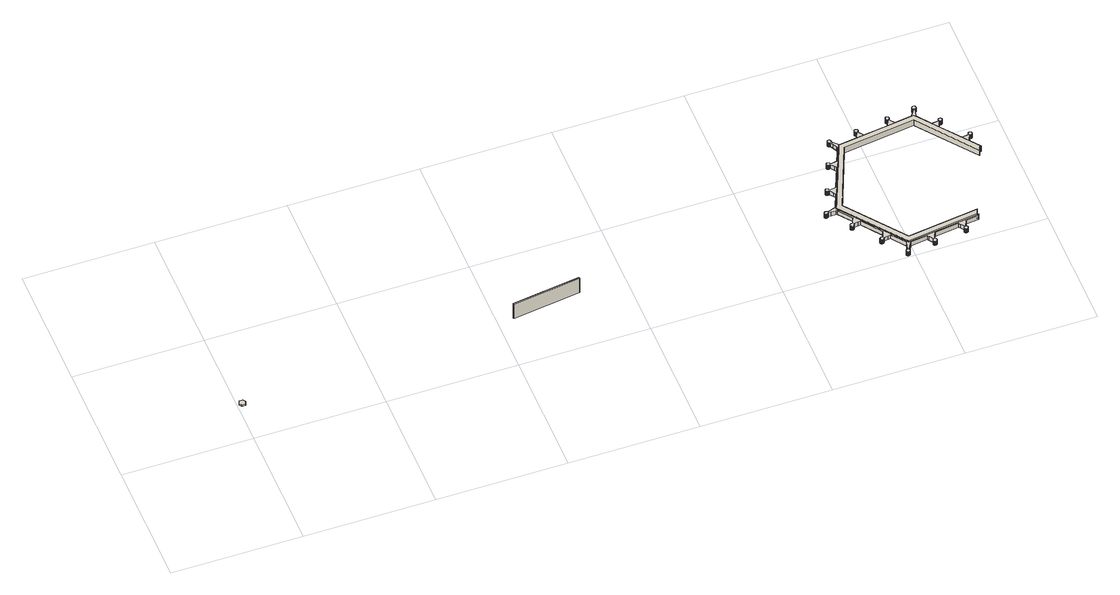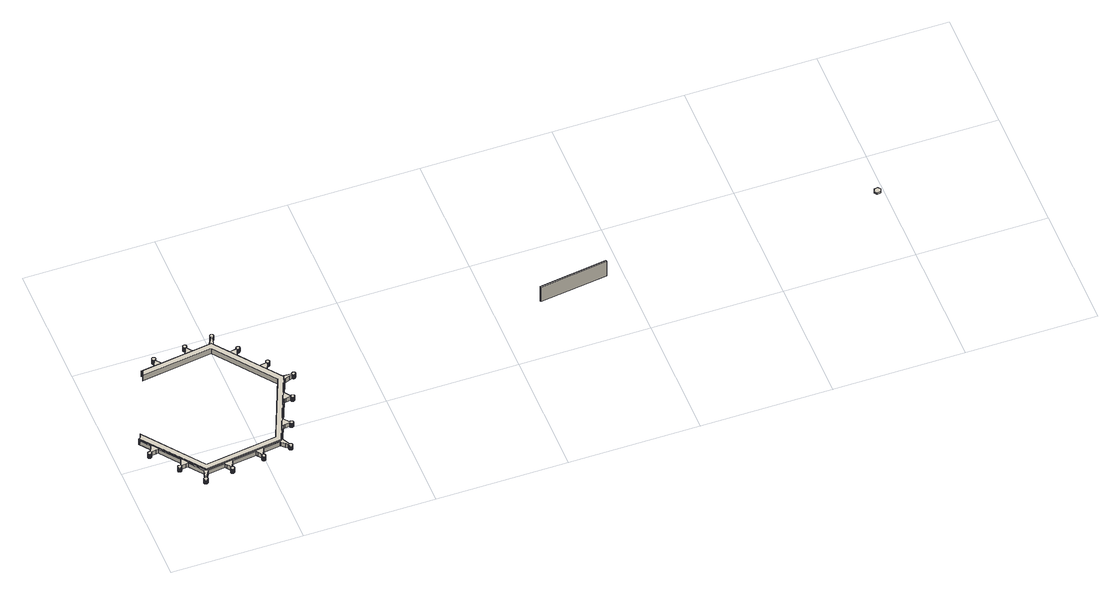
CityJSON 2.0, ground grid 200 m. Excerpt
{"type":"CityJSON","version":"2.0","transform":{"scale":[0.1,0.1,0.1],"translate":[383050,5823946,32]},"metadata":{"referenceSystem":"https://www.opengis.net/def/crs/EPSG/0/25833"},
"CityObjects":{
"building1":{"type":"Building","attributes":{"Gemeindeschluessel":"11000012","BezugspunktDach":"2200","function":"31001_2000","measuredHeight":2.89,"storeysAboveGround":1},"address":[{"country":"Germany","locality":"Berlin","thoroughfareNumber":"1 (34)","thoroughfareName":"Flughafen Tegel"}],"geometry":[{"type":"Solid","lod":"1","boundaries":[[[[0,1,2,3,4,5]],[[6,7,8,9,10,11]],[[6,11,5,4]],[[7,6,4,3]],[[8,7,3,2]],[[9,8,2,1]],[[10,9,1,0]],[[11,10,0,5]]]]}]},
"building2":{"type":"Building","attributes":{"Gemeindeschluessel":"11000012","BezugspunktDach":"2200","function":"31001_2430","measuredHeight":0.005,"storeysAboveGround":1},"address":[{"country":"Germany","locality":"Berlin","thoroughfareNumber":"44 (48)","thoroughfareName":"Avenue Jean Mermoz"}]},
"building3":{"type":"Building","attributes":{"Gemeindeschluessel":"11000012","BezugspunktDach":"2200","function":"51009_1610","measuredHeight":30.17,"storeysAboveGround":0},"address":[{"country":"Germany","locality":"Berlin"}],"geometry":[{"type":"Solid","lod":"1","boundaries":[[[[12,13,14,15]],[[16,17,18,19]],[[16,19,15,14]],[[17,16,14,13]],[[18,17,13,12]],[[19,18,12,15]]]]}]},
"building4":{"type":"Building","attributes":{"name":"Flughafen Tegel","Gemeindeschluessel":"11000012","function":"31001_3092"},"address":[{"country":"Germany","locality":"Berlin","thoroughfareNumber":"1","thoroughfareName":"Flughafen Tegel"}],"children":["building4-1","building4-2"]},
"building4-1":{"type":"BuildingPart","attributes":{"BezugspunktDach":"2200","measuredHeight":8.01,"storeysAboveGround":8},"parents":["building4"],"geometry":[{"type":"MultiSurface","lod":"1","boundaries":[[[20,21,22,23,24,25,26,27,28,29,30,31,32,33,34,35,36,37,38,39,40,41,42,43,44,45,46,47,48,49,50,51,52,53,54,55,56,57,58,59,60,61,62,63,64,65,66,67,68,69,70,71,72,73,74,75,76,77,78,79,80,81,82,83,84,85,86,87,88,89,90,91,92,93,94,95,96,97,98,99,100,101,102,103,104,105,106,107,108,109,110,111,112,113,114,115,116,117,118,119,120,121,122,123,124,125,126,127,128,129,130,131,132,133,134,135,136,137,138,139,140,141,142,143,144,145,146,147,148,149,150,151,152,153,154,155,156,157,158,159,160,161,162,163,164,165,166,167,168,169,170,171,172,173,174,175,176,177,178,179,180,181,182,183,184,185,186,187,188,189,190,191,192,193,194,195,196,197,198,199,200,201,202,203,204,205,206,207,208,209,210,211,212,213,214,215,216,217,218,219,220,221,222,223,224,225,226,227,228,229,230,231,232,233,234,235,236,237,238,239,240,241,242,243,244,245,246,247,248,249,250,251,252,253,254,255,256,257,258,259,260,261,262,263,264,265,266,267,268,269,270,271,272,273,274,275,276,277,278,279,280,281,282,283,284,285,286,287,288,289,290,291,292,293,294,295,296,297,298,299,300,301,302,303,304,305,306,307,308,309,310,311,312,313,314,315,316,317,318,319,320,321,322,323,324,325,326,327,328,329,330,331,332,333,334,335,336,337,338,339,340,341,342,343,344,345,346,347,348,349,350,351,352,353,354,355,356,357,358,359,360,361,362,363,364,365,366,367,368,369,370,371,372,373,374,375,376,377,378,379,380,381,382,383,384,385,386,387,388,389,390,391,392,393,394,395,396,397,398,399,400,401,402,403,404,405,406,407,408,409,410,411,412,413,414,415,416,417,418,419,420,421,422,423,424,425,426,427,428,429,430,431,432,433,434,435,436,437,438,439,440,441,442,443,444,445,446,447,448,449,450,451,452,453,454,455,456,457,458,459,460,461,462,463,464,465,466,467,468,469,470,471,472,473,474,475,476,477,478,479,480,481,482,483,484,485,486,487,488,489,490,491,492,493,494,495,496,497,498,499,500,501,502,503,504,505,506,507,508,509,510,511,512,513,514,515,516,517,518,519,520,521,522,523,524,525,526,527,528,529,530,531,532,533,534]],[[535,536,537,538,539,540,541,542,543,544,545,546,547,548,549,550,551,552,553,554,555,556,557,558,559,560,561,562,563,564,565,566,567,568,569,570,571,572,573,574,575,576,577,578,579,580,581,582,583,584,585,586,587,588,589,590,591,592,593,594,595,596,597,598,599,600,601,602,603,604,605,606,607,608,609,610,611,612,613,614,615,616,617,618,619,620,621,622,623,624,625,626,627,628,629,630,631,632,633,634,635,636,637,638,639,640,641,642,643,644,645,646,647,648,649,650,651,652,653,654,655,656,657,658,659,660,661,662,663,664,665,666,667,668,669,670,671,672,673,674,675,676,677,678,679,680,681,682,683,684,685,686,687,688,689,690,691,692,693,694,695,696,697,698,699,700,701,702,703,704,705,706,707,708,709,710,711,712,713,714,715,716,717,718,719,720,721,722,723,724,725,726,727,728,729,730,731,732,733,734,735,736,737,738,739,740,741,742,743,744,745,746,747,748,749,750,751,752,753,754,755,756,757,758,759,760,761,762,763,764,765,766,767,768,769,770,771,772,773,774,775,776,777,778,779,780,781,782,783,784,785,786,787,788,789,790,791,792,793,794,795,796,797,798,799,800,801,802,803,804,805,806,807,808,809,810,811,812,813,814,815,816,817,818,819,820,821,822,823,824,825,826,827,828,829,830,831,832,833,834,835,836,837,838,839,840,841,842,843,844,845,846,847,848,849,850,851,852,853,854,855,856,857,858,859,860,861,862,863,864,865,866,867,868,869,870,871,872,873,874,875,876,877,878,879,880,881,882,883,884,885,886,887,888,889,890,891,892,893,894,895,896,897,898,899,900,901,902,903,904,905,906,907,908,909,910,911,912,913,914,915,916,917,918,919,920,921,922,923,924,925,926,927,928,929,930,931,932,933,934,935,936,937,938,939,940,941,942,943,944,945,946,947,948,949,950,951,952,953,954,955,956,957,958,959,960,961,962,963,964,965,966,967,968,969,970,971,972,973,974,975,976,977,978,979,980,981,982,983,984,985,986,987,988,989,990,991,992,993,994,995,996,997,998,999,1000,1001,1002,1003,1004,1005,1006,1007,1008,1009,1010,1011,1012,1013,1014,1015,1016,1017,1018,1019,1020,1021,1022,1023,1024,1025,1026,1027,1028,1029,1030,1031,1032,1033,1034,1035,1036,1037,1038,1039,1040,1041,1042,1043,1044,1045,1046,1047,1048,1049]],[[535,1049,534,533]],[[536,535,533,532]],[[537,536,532,531]],[[538,537,531,530]],[[539,538,530,529]],[[540,539,529,528]],[[541,540,528,527]],[[542,541,527,526]],[[543,542,526,525]],[[544,543,525,524]],[[545,544,524,523]],[[546,545,523,522]],[[547,546,522,521]],[[548,547,521,520]],[[549,548,520,519]],[[550,549,519,518]],[[551,550,518,517]],[[552,551,517,516]],[[553,552,516,515]],[[554,553,515,514]],[[555,554,514,513]],[[556,555,513,512]],[[557,556,512,511]],[[558,557,511,510]],[[559,558,510,509]],[[560,559,509,508]],[[561,560,508,507]],[[562,561,507,506]],[[563,562,506,505]],[[564,563,505,504]],[[565,564,504,503]],[[566,565,503,502]],[[567,566,502,501]],[[568,567,501,500]],[[569,568,500,499]],[[570,569,499,498]],[[571,570,498,497]],[[572,571,497,496]],[[573,572,496,495]],[[574,573,495,494]],[[575,574,494,493]],[[576,575,493,492]],[[577,576,492,491]],[[578,577,491,490]],[[579,578,490,489]],[[580,579,489,488]],[[581,580,488,487]],[[582,581,487,486]],[[583,582,486,485]],[[584,583,485,484]],[[585,584,484,483]],[[586,585,483,482]],[[587,586,482,481]],[[588,587,481,480]],[[589,588,480,479]],[[590,589,479,478]],[[591,590,478,477]],[[592,591,477,476]],[[593,592,476,475]],[[594,593,475,474]],[[595,594,474,473]],[[596,595,473,472]],[[597,596,472,471]],[[598,597,471,470]],[[599,598,470,469]],[[600,599,469,468]],[[601,600,468,467]],[[602,601,467,466]],[[603,602,466,465]],[[604,603,465,464]],[[605,604,464,463]],[[606,605,463,462]],[[607,606,462,461]],[[608,607,461,460]],[[609,608,460,459]],[[610,609,459,458]],[[611,610,458,457]],[[612,611,457,456]],[[613,612,456,455]],[[614,613,455,454]],[[615,614,454,453]],[[616,615,453,452]],[[617,616,452,451]],[[618,617,451,450]],[[619,618,450,449]],[[620,619,449,448]],[[621,620,448,447]],[[622,621,447,446]],[[623,622,446,445]],[[624,623,445,444]],[[625,624,444,443]],[[626,625,443,442]],[[627,626,442,441]],[[628,627,441,440]],[[629,628,440,439]],[[630,629,439,438]],[[631,630,438,437]],[[632,631,437,436]],[[633,632,436,435]],[[634,633,435,434]],[[635,634,434,433]],[[636,635,433,432]],[[637,636,432,431]],[[638,637,431,430]],[[639,638,430,429]],[[640,639,429,428]],[[641,640,428,427]],[[642,641,427,426]],[[643,642,426,425]],[[644,643,425,424]],[[645,644,424,423]],[[646,645,423,422]],[[647,646,422,421]],[[648,647,421,420]],[[649,648,420,419]],[[650,649,419,418]],[[651,650,418,417]],[[652,651,417,416]],[[653,652,416,415]],[[654,653,415,414]],[[655,654,414,413]],[[656,655,413,412]],[[657,656,412,411]],[[658,657,411,410]],[[659,658,410,409]],[[660,659,409,408]],[[661,660,408,407]],[[662,661,407,406]],[[663,662,406,405]],[[664,663,405,404]],[[665,664,404,403]],[[666,665,403,402]],[[667,666,402,401]],[[668,667,401,400]],[[669,668,400,399]],[[670,669,399,398]],[[671,670,398,397]],[[672,671,397,396]],[[673,672,396,395]],[[674,673,395,394]],[[675,674,394,393]],[[676,675,393,392]],[[677,676,392,391]],[[678,677,391,390]],[[679,678,390,389]],[[680,679,389,388]],[[681,680,388,387]],[[682,681,387,386]],[[683,682,386,385]],[[684,683,385,384]],[[685,684,384,383]],[[686,685,383,382]],[[687,686,382,381]],[[688,687,381,380]],[[689,688,380,379]],[[690,689,379,378]],[[691,690,378,377]],[[692,691,377,376]],[[693,692,376,375]],[[694,693,375,374]],[[695,694,374,373]],[[696,695,373,372]],[[697,696,372,371]],[[698,697,371,370]],[[699,698,370,369]],[[700,699,369,368]],[[701,700,368,367]],[[702,701,367,366]],[[703,702,366,365]],[[704,703,365,364]],[[705,704,364,363]],[[706,705,363,362]],[[707,706,362,361]],[[708,707,361,360]],[[709,708,360,359]],[[710,709,359,358]],[[711,710,358,357]],[[712,711,357,356]],[[713,712,356,355]],[[714,713,355,354]],[[715,714,354,353]],[[716,715,353,352]],[[717,716,352,351]],[[718,717,351,350]],[[719,718,350,349]],[[720,719,349,348]],[[721,720,348,347]],[[722,721,347,346]],[[723,722,346,345]],[[724,723,345,344]],[[725,724,344,343]],[[726,725,343,342]],[[727,726,342,341]],[[728,727,341,340]],[[729,728,340,339]],[[730,729,339,338]],[[731,730,338,337]],[[732,731,337,336]],[[733,732,336,335]],[[734,733,335,334]],[[735,734,334,333]],[[736,735,333,332]],[[737,736,332,331]],[[738,737,331,330]],[[739,738,330,329]],[[740,739,329,328]],[[741,740,328,327]],[[742,741,327,326]],[[743,742,326,325]],[[744,743,325,324]],[[745,744,324,323]],[[746,745,323,322]],[[747,746,322,321]],[[748,747,321,320]],[[749,748,320,319]],[[750,749,319,318]],[[751,750,318,317]],[[752,751,317,316]],[[753,752,316,315]],[[754,753,315,314]],[[755,754,314,313]],[[756,755,313,312]],[[757,756,312,311]],[[758,757,311,310]],[[759,758,310,309]],[[760,759,309,308]],[[761,760,308,307]],[[762,761,307,306]],[[763,762,306,305]],[[764,763,305,304]],[[765,764,304,303]],[[766,765,303,302]],[[767,766,302,301]],[[768,767,301,300]],[[769,768,300,299]],[[770,769,299,298]],[[771,770,298,297]],[[772,771,297,296]],[[773,772,296,295]],[[774,773,295,294]],[[775,774,294,293]],[[776,775,293,292]],[[777,776,292,291]],[[778,777,291,290]],[[779,778,290,289]],[[780,779,289,288]],[[781,780,288,287]],[[782,781,287,286]],[[783,782,286,285]],[[784,783,285,284]],[[785,784,284,283]],[[786,785,283,282]],[[787,786,282,281]],[[788,787,281,280]],[[789,788,280,279]],[[790,789,279,278]],[[791,790,278,277]],[[792,791,277,276]],[[793,792,276,275]],[[794,793,275,274]],[[795,794,274,273]],[[796,795,273,272]],[[797,796,272,271]],[[798,797,271,270]],[[799,798,270,269]],[[800,799,269,268]],[[801,800,268,267]],[[802,801,267,266]],[[803,802,266,265]],[[804,803,265,264]],[[805,804,264,263]],[[806,805,263,262]],[[807,806,262,261]],[[808,807,261,260]],[[809,808,260,259]],[[810,809,259,258]],[[811,810,258,257]],[[812,811,257,256]],[[813,812,256,255]],[[814,813,255,254]],[[815,814,254,253]],[[816,815,253,252]],[[817,816,252,251]],[[818,817,251,250]],[[819,818,250,249]],[[820,819,249,248]],[[821,820,248,247]],[[822,821,247,246]],[[823,822,246,245]],[[824,823,245,244]],[[825,824,244,243]],[[826,825,243,242]],[[827,826,242,241]],[[828,827,241,240]],[[829,828,240,239]],[[830,829,239,238]],[[831,830,238,237]],[[832,831,237,236]],[[833,832,236,235]],[[834,833,235,234]],[[835,834,234,233]],[[836,835,233,232]],[[837,836,232,231]],[[838,837,231,230]],[[839,838,230,229]],[[840,839,229,228]],[[848,847,221,220]],[[849,848,220,219]],[[850,849,219,218]],[[851,850,218,217]],[[852,851,217,216]],[[853,852,216,215]],[[854,853,215,214]],[[855,854,214,213]],[[856,855,213,212]],[[857,856,212,211]],[[858,857,211,210]],[[859,858,210,209]],[[860,859,209,208]],[[861,860,208,207]],[[862,861,207,206]],[[863,862,206,205]],[[864,863,205,204]],[[865,864,204,203]],[[866,865,203,202]],[[867,866,202,201]],[[868,867,201,200]],[[869,868,200,199]],[[870,869,199,198]],[[871,870,198,197]],[[872,871,197,196]],[[873,872,196,195]],[[874,873,195,194]],[[875,874,194,193]],[[876,875,193,192]],[[877,876,192,191]],[[878,877,191,190]],[[879,878,190,189]],[[880,879,189,188]],[[881,880,188,187]],[[882,881,187,186]],[[883,882,186,185]],[[884,883,185,184]],[[885,884,184,183]],[[886,885,183,182]],[[887,886,182,181]],[[888,887,181,180]],[[889,888,180,179]],[[890,889,179,178]],[[891,890,178,177]],[[892,891,177,176]],[[893,892,176,175]],[[894,893,175,174]],[[895,894,174,173]],[[896,895,173,172]],[[897,896,172,171]],[[898,897,171,170]],[[899,898,170,169]],[[900,899,169,168]],[[901,900,168,167]],[[902,901,167,166]],[[903,902,166,165]],[[904,903,165,164]],[[905,904,164,163]],[[906,905,163,162]],[[907,906,162,161]],[[908,907,161,160]],[[909,908,160,159]],[[910,909,159,158]],[[911,910,158,157]],[[912,911,157,156]],[[913,912,156,155]],[[914,913,155,154]],[[915,914,154,153]],[[916,915,153,152]],[[917,916,152,151]],[[918,917,151,150]],[[919,918,150,149]],[[920,919,149,148]],[[921,920,148,147]],[[922,921,147,146]],[[923,922,146,145]],[[924,923,145,144]],[[925,924,144,143]],[[926,925,143,142]],[[927,926,142,141]],[[928,927,141,140]],[[929,928,140,139]],[[930,929,139,138]],[[931,930,138,137]],[[932,931,137,136]],[[933,932,136,135]],[[934,933,135,134]],[[935,934,134,133]],[[936,935,133,132]],[[937,936,132,131]],[[938,937,131,130]],[[939,938,130,129]],[[940,939,129,128]],[[941,940,128,127]],[[942,941,127,126]],[[943,942,126,125]],[[944,943,125,124]],[[945,944,124,123]],[[946,945,123,122]],[[947,946,122,121]],[[948,947,121,120]],[[949,948,120,119]],[[950,949,119,118]],[[951,950,118,117]],[[952,951,117,116]],[[953,952,116,115]],[[954,953,115,114]],[[955,954,114,113]],[[956,955,113,112]],[[957,956,112,111]],[[958,957,111,110]],[[959,958,110,109]],[[960,959,109,108]],[[961,960,108,107]],[[962,961,107,106]],[[963,962,106,105]],[[964,963,105,104]],[[965,964,104,103]],[[966,965,103,102]],[[967,966,102,101]],[[968,967,101,100]],[[969,968,100,99]],[[970,969,99,98]],[[971,970,98,97]],[[972,971,97,96]],[[973,972,96,95]],[[974,973,95,94]],[[975,974,94,93]],[[976,975,93,92]],[[977,976,92,91]],[[978,977,91,90]],[[979,978,90,89]],[[980,979,89,88]],[[981,980,88,87]],[[982,981,87,86]],[[983,982,86,85]],[[984,983,85,84]],[[985,984,84,83]],[[986,985,83,82]],[[987,986,82,81]],[[988,987,81,80]],[[989,988,80,79]],[[990,989,79,78]],[[991,990,78,77]],[[992,991,77,76]],[[993,992,76,75]],[[994,993,75,74]],[[995,994,74,73]],[[996,995,73,72]],[[997,996,72,71]],[[998,997,71,70]],[[999,998,70,69]],[[1000,999,69,68]],[[1001,1000,68,67]],[[1002,1001,67,66]],[[1003,1002,66,65]],[[1004,1003,65,64]],[[1005,1004,64,63]],[[1006,1005,63,62]],[[1007,1006,62,61]],[[1008,1007,61,60]],[[1009,1008,60,59]],[[1010,1009,59,58]],[[1011,1010,58,57]],[[1012,1011,57,56]],[[1013,1012,56,55]],[[1014,1013,55,54]],[[1015,1014,54,53]],[[1016,1015,53,52]],[[1017,1016,52,51]],[[1018,1017,51,50]],[[1019,1018,50,49]],[[1020,1019,49,48]],[[1021,1020,48,47]],[[1022,1021,47,46]],[[1023,1022,46,45]],[[1024,1023,45,44]],[[1025,1024,44,43]],[[1026,1025,43,42]],[[1027,1026,42,41]],[[1028,1027,41,40]],[[1029,1028,40,39]],[[1030,1029,39,38]],[[1031,1030,38,37]],[[1032,1031,37,36]],[[1033,1032,36,35]],[[1034,1033,35,34]],[[1035,1034,34,33]],[[1036,1035,33,32]],[[1037,1036,32,31]],[[1038,1037,31,30]],[[1039,1038,30,29]],[[1040,1039,29,28]],[[1041,1040,28,27]],[[1042,1041,27,26]],[[1043,1042,26,25]],[[1044,1043,25,24]],[[1045,1044,24,23]],[[1046,1045,23,22]],[[1047,1046,22,21]],[[1048,1047,21,20]],[[1049,1048,20,534]],[[841,840,228,227]],[[842,841,227,226,1050]],[[842,226,225,843]],[[844,843,1051,225,224]],[[845,844,1052,224,223]],[[846,845,1053,223,222]],[[847,846,222,221]]]}]},
"building4-2":{"type":"BuildingPart","attributes":{"BezugspunktDach":"2200","measuredHeight":11.21,"storeysAboveGround":8},"parents":["building4"],"geometry":[{"type":"MultiSurface","lod":"1","boundaries":[[[1054,1055,1056,1057,1058,1059,1060,1061,1062,1063,1064,1065,1066,1067]],[[1068,1069,1070,1071,1072,1073,1074,1075,1076,1077,1078,1079,1080,1081]],[[225,224,1067,1066]],[[1068,1081,844,843]],[[1069,1068,1066,1065],[843,842,226,225]],[[227,226,1065,1064]],[[1070,1069,1082,842,841]],[[1071,1070,1083,841,840,228,227,1064,1063]],[[1072,1071,1063,1062]],[[1078,1077,1057,1056]],[[222,221,1056,1055]],[[1079,1078,847,846]],[[1080,1079,1084,846,845,223,222,1055,1054]],[[224,223,1085,1054,1067]],[[1081,1080,845,844]],[[843,844,224,225]],[[226,842,843,225]],[[841,842,1082,226,227]],[[227,228,840,841,1083]],[[1086,1073,1072,1062,1061]],[[1073,1087,1061,1060,1074]],[[1074,1060,1059,1075]],[[1076,1075,1059,1058]],[[1076,1058,1057,1077]],[[846,847,221,222]],[[222,223,845,846,1084]],[[844,845,1085,223,224]]]}]}
},
"vertices":[
[60,624,34],[111,631,34],[130,679,34],[99,720,34],[47,713,34],[29,665,34],[47,713,5],[99,720,5],[130,679,5],[111,631,5],[60,624,5],[29,665,5],
[4246,834,327],[5286,976,327],[5283,994,327],[4243,855,327],[5283,994,25],[5286,976,25],[4246,834,25],[4243,855,25],
[9040,1110,99],[9042,1104,99],[9046,1099,99],[9050,1095,99],[9056,1092,99],[9062,1090,99],[9068,1090,99],[9074,1091,99],[9080,1093,99],[9085,1097,99],[9090,1101,99],[9093,1107,99],[9095,1113,99],[9101,1113,99],[9143,1111,99],[9214,1108,99],[9229,1108,99],[9389,901,99],[9377,870,99],[9353,806,99],[9347,801,99],[9343,803,99],[9340,804,99],[9337,805,99],[9331,805,99],[9326,804,99],[9320,802,99],[9315,799,99],[9311,795,99],[9307,791,99],[9305,786,99],[9304,780,99],[9303,774,99],[9304,768,99],[9306,763,99],[9309,758,99],[9313,754,99],[9318,751,99],[9323,748,99],[9329,747,99],[9335,747,99],[9340,748,99],[9346,750,99],[9351,753,99],[9355,757,99],[9358,762,99],[9360,767,99],[9361,773,99],[9361,778,99],[9361,782,99],[9360,786,99],[9365,791,99],[9432,798,99],[9467,801,99],[9695,507,99],[9682,473,99],[9659,413,99],[9652,407,99],[9648,410,99],[9644,411,99],[9640,412,99],[9634,413,99],[9628,412,99],[9623,410,99],[9618,407,99],[9613,403,99],[9610,398,99],[9607,393,99],[9606,388,99],[9606,382,99],[9607,376,99],[9609,371,99],[9612,366,99],[9616,362,99],[9620,358,99],[9626,356,99],[9631,355,99],[9637,354,99],[9643,356,99],[9648,358,99],[9653,361,99],[9657,365,99],[9660,370,99],[9663,375,99],[9664,381,99],[9664,384,99],[9664,387,99],[9663,389,99],[9671,396,99],[9736,404,99],[9772,408,99],[9933,200,99],[9930,184,99],[9915,114,99],[9907,75,99],[9904,67,99],[9897,67,99],[9891,65,99],[9886,62,99],[9881,58,99],[9877,52,99],[9875,46,99],[9873,40,99],[9874,34,99],[9876,27,99],[9879,22,99],[9883,17,99],[9888,13,99],[9894,11,99],[9901,9,99],[9907,10,99],[9913,12,99],[9919,15,99],[9924,19,99],[9928,24,99],[9930,30,99],[9931,36,99],[9931,43,99],[9929,49,99],[9926,55,99],[9922,60,99],[9924,66,99],[9947,102,99],[9984,162,99],[9993,176,99],[10254,210,99],[10276,183,99],[10316,132,99],[10318,122,99],[10315,121,99],[10313,119,99],[10311,118,99],[10306,113,99],[10303,108,99],[10302,102,99],[10301,96,99],[10302,89,99],[10304,84,99],[10307,78,99],[10311,74,99],[10316,70,99],[10322,68,99],[10328,67,99],[10334,67,99],[10340,68,99],[10346,71,99],[10351,75,99],[10355,80,99],[10357,85,99],[10359,91,99],[10359,97,99],[10358,103,99],[10356,109,99],[10353,114,99],[10349,119,99],[10343,122,99],[10342,123,99],[10340,124,99],[10338,124,99],[10337,133,99],[10364,195,99],[10377,227,99],[10749,276,99],[10770,250,99],[10812,199,99],[10813,191,99],[10810,189,99],[10807,187,99],[10804,184,99],[10800,180,99],[10798,174,99],[10796,168,99],[10796,162,99],[10797,156,99],[10799,150,99],[10803,145,99],[10807,141,99],[10812,137,99],[10818,135,99],[10824,134,99],[10830,134,99],[10836,136,99],[10841,138,99],[10846,142,99],[10850,147,99],[10853,152,99],[10855,158,99],[10856,164,99],[10855,170,99],[10853,176,99],[10850,181,99],[10846,186,99],[10841,189,99],[10839,191,99],[10836,192,99],[10834,193,99],[10832,201,99],[10859,262,99],[10872,293,99],[11071,319,99],[11081,345,99],[11067,364,99],[11057,338,99],[9965,191,99],[9228,1141,99],[9682,2254,99],[10874,2416,99],[11550,1545,99],[11538,1518,99],[11562,1523,99],[11572,1548,99],[11449,1706,99],[11461,1737,99],[11487,1802,99],[11493,1806,99],[11496,1804,99],[11500,1803,99],[11503,1802,99],[11509,1802,99],[11515,1802,99],[11521,1804,99],[11526,1807,99],[11530,1811,99],[11534,1816,99],[11536,1821,99],[11538,1827,99],[11538,1832,99],[11537,1838,99],[11535,1844,99],[11532,1849,99],[11528,1853,99],[11523,1856,99],[11518,1859,99],[11512,1860,99],[11506,1860,99],[11500,1858,99],[11495,1856,99],[11490,1853,99],[11486,1848,99],[11483,1843,99],[11481,1838,99],[11480,1832,99],[11480,1829,99],[11480,1826,99],[11481,1823,99],[11475,1817,99],[11405,1809,99],[11372,1806,99],[11143,2101,99],[11155,2131,99],[11180,2196,99],[11188,2201,99],[11190,2200,99],[11192,2199,99],[11194,2198,99],[11200,2197,99],[11206,2197,99],[11212,2198,99],[11217,2201,99],[11222,2205,99],[11226,2209,99],[11229,2214,99],[11231,2220,99],[11231,2226,99],[11230,2232,99],[11228,2238,99],[11225,2243,99],[11221,2247,99],[11216,2251,99],[11210,2253,99],[11204,2254,99],[11198,2254,99],[11192,2252,99],[11187,2249,99],[11182,2246,99],[11179,2241,99],[11176,2236,99],[11174,2230,99],[11174,2224,99],[11174,2222,99],[11174,2219,99],[11175,2217,99],[11169,2213,99],[11098,2204,99],[11066,2201,99],[10906,2407,99],[10909,2420,99],[10924,2490,99],[10932,2532,99],[10935,2540,99],[10942,2541,99],[10948,2543,99],[10954,2546,99],[10958,2551,99],[10962,2557,99],[10964,2563,99],[10965,2570,99],[10964,2576,99],[10962,2582,99],[10958,2588,99],[10954,2593,99],[10948,2596,99],[10942,2598,99],[10936,2599,99],[10929,2599,99],[10923,2597,99],[10917,2593,99],[10912,2589,99],[10909,2583,99],[10906,2577,99],[10905,2571,99],[10906,2564,99],[10908,2558,99],[10911,2552,99],[10915,2547,99],[10913,2539,99],[10891,2504,99],[10853,2444,99],[10845,2431,99],[10586,2396,99],[10563,2424,99],[10522,2477,99],[10521,2484,99],[10524,2486,99],[10527,2489,99],[10530,2491,99],[10533,2496,99],[10536,2502,99],[10537,2508,99],[10537,2513,99],[10536,2519,99],[10533,2525,99],[10530,2530,99],[10526,2534,99],[10521,2537,99],[10515,2539,99],[10509,2540,99],[10503,2540,99],[10498,2539,99],[10492,2536,99],[10487,2533,99],[10483,2528,99],[10480,2523,99],[10478,2517,99],[10478,2511,99],[10478,2506,99],[10480,2500,99],[10482,2495,99],[10486,2490,99],[10491,2486,99],[10494,2484,99],[10496,2483,99],[10500,2482,99],[10501,2474,99],[10475,2412,99],[10460,2379,99],[10089,2329,99],[10068,2357,99],[10026,2409,99],[10026,2417,99],[10030,2419,99],[10032,2421,99],[10035,2424,99],[10038,2430,99],[10040,2435,99],[10041,2442,99],[10040,2448,99],[10038,2453,99],[10035,2459,99],[10031,2463,99],[10026,2467,99],[10020,2469,99],[10014,2470,99],[10008,2470,99],[10002,2468,99],[9997,2466,99],[9992,2462,99],[9988,2457,99],[9985,2452,99],[9984,2446,99],[9983,2440,99],[9984,2434,99],[9987,2428,99],[9990,2423,99],[9994,2419,99],[9998,2417,99],[10002,2415,99],[10006,2414,99],[10008,2406,99],[9980,2345,99],[9966,2313,99],[9706,2278,99],[9696,2287,99],[9644,2333,99],[9612,2361,99],[9606,2368,99],[9609,2374,99],[9611,2380,99],[9611,2386,99],[9610,2392,99],[9607,2398,99],[9603,2403,99],[9598,2407,99],[9593,2410,99],[9587,2412,99],[9580,2412,99],[9574,2411,99],[9568,2408,99],[9563,2404,99],[9559,2399,99],[9556,2394,99],[9555,2388,99],[9555,2381,99],[9556,2375,99],[9558,2369,99],[9562,2364,99],[9567,2360,99],[9572,2357,99],[9578,2356,99],[9585,2355,99],[9591,2357,99],[9596,2349,99],[9616,2311,99],[9648,2250,99],[9655,2236,99],[9556,1994,99],[9519,1988,99],[9455,1978,99],[9448,1982,99],[9448,1985,99],[9447,1989,99],[9446,1992,99],[9443,1997,99],[9440,2002,99],[9435,2006,99],[9431,2008,99],[9425,2010,99],[9420,2011,99],[9414,2010,99],[9408,2008,99],[9403,2006,99],[9399,2002,99],[9396,1998,99],[9393,1993,99],[9391,1987,99],[9391,1982,99],[9391,1976,99],[9393,1971,99],[9396,1966,99],[9399,1962,99],[9404,1958,99],[9409,1955,99],[9414,1954,99],[9420,1954,99],[9426,1954,99],[9431,1956,99],[9434,1958,99],[9437,1960,99],[9440,1963,99],[9447,1960,99],[9486,1907,99],[9508,1878,99],[9366,1531,99],[9331,1525,99],[9266,1516,99],[9259,1518,99],[9260,1521,99],[9259,1525,99],[9259,1528,99],[9257,1532,99],[9254,1537,99],[9250,1542,99],[9245,1545,99],[9240,1548,99],[9234,1549,99],[9228,1549,99],[9222,1547,99],[9216,1545,99],[9212,1541,99],[9208,1537,99],[9205,1531,99],[9203,1525,99],[9203,1519,99],[9204,1513,99],[9206,1508,99],[9209,1503,99],[9213,1498,99],[9218,1495,99],[9224,1493,99],[9230,1492,99],[9236,1492,99],[9242,1494,99],[9245,1496,99],[9249,1498,99],[9252,1501,99],[9259,1497,99],[9298,1444,99],[9319,1416,99],[9220,1173,99],[9205,1168,99],[9138,1146,99],[9098,1133,99],[9091,1132,99],[9087,1137,99],[9083,1141,99],[9077,1144,99],[9071,1146,99],[9065,1146,99],[9059,1145,99],[9053,1142,99],[9048,1139,99],[9044,1134,99],[9041,1128,99],[9039,1122,99],[9039,1116,99],[9039,1122,19],[9041,1128,19],[9044,1134,19],[9048,1139,19],[9053,1142,19],[9059,1145,19],[9065,1146,19],[9071,1146,19],[9077,1144,19],[9083,1141,19],[9087,1137,19],[9091,1132,19],[9098,1133,19],[9138,1146,19],[9205,1168,19],[9220,1173,19],[9319,1416,19],[9298,1444,19],[9259,1497,19],[9252,1501,19],[9249,1498,19],[9245,1496,19],[9242,1494,19],[9236,1492,19],[9230,1492,19],[9224,1493,19],[9218,1495,19],[9213,1498,19],[9209,1503,19],[9206,1508,19],[9204,1513,19],[9203,1519,19],[9203,1525,19],[9205,1531,19],[9208,1537,19],[9212,1541,19],[9216,1545,19],[9222,1547,19],[9228,1549,19],[9234,1549,19],[9240,1548,19],[9245,1545,19],[9250,1542,19],[9254,1537,19],[9257,1532,19],[9259,1528,19],[9259,1525,19],[9260,1521,19],[9259,1518,19],[9266,1516,19],[9331,1525,19],[9366,1531,19],[9508,1878,19],[9486,1907,19],[9447,1960,19],[9440,1963,19],[9437,1960,19],[9434,1958,19],[9431,1956,19],[9426,1954,19],[9420,1954,19],[9414,1954,19],[9409,1955,19],[9404,1958,19],[9399,1962,19],[9396,1966,19],[9393,1971,19],[9391,1976,19],[9391,1982,19],[9391,1987,19],[9393,1993,19],[9396,1998,19],[9399,2002,19],[9403,2006,19],[9408,2008,19],[9414,2010,19],[9420,2011,19],[9425,2010,19],[9431,2008,19],[9435,2006,19],[9440,2002,19],[9443,1997,19],[9446,1992,19],[9447,1989,19],[9448,1985,19],[9448,1982,19],[9455,1978,19],[9519,1988,19],[9556,1994,19],[9655,2236,19],[9648,2250,19],[9616,2311,19],[9596,2349,19],[9591,2357,19],[9585,2355,19],[9578,2356,19],[9572,2357,19],[9567,2360,19],[9562,2364,19],[9558,2369,19],[9556,2375,19],[9555,2381,19],[9555,2388,19],[9556,2394,19],[9559,2399,19],[9563,2404,19],[9568,2408,19],[9574,2411,19],[9580,2412,19],[9587,2412,19],[9593,2410,19],[9598,2407,19],[9603,2403,19],[9607,2398,19],[9610,2392,19],[9611,2386,19],[9611,2380,19],[9609,2374,19],[9606,2368,19],[9612,2361,19],[9644,2333,19],[9696,2287,19],[9706,2278,19],[9966,2313,19],[9980,2345,19],[10008,2406,19],[10006,2414,19],[10002,2415,19],[9998,2417,19],[9994,2419,19],[9990,2423,19],[9987,2428,19],[9984,2434,19],[9983,2440,19],[9984,2446,19],[9985,2452,19],[9988,2457,19],[9992,2462,19],[9997,2466,19],[10002,2468,19],[10008,2470,19],[10014,2470,19],[10020,2469,19],[10026,2467,19],[10031,2463,19],[10035,2459,19],[10038,2453,19],[10040,2448,19],[10041,2442,19],[10040,2435,19],[10038,2430,19],[10035,2424,19],[10032,2421,19],[10030,2419,19],[10026,2417,19],[10026,2409,19],[10068,2357,19],[10089,2329,19],[10460,2379,19],[10475,2412,19],[10501,2474,19],[10500,2482,19],[10496,2483,19],[10494,2484,19],[10491,2486,19],[10486,2490,19],[10482,2495,19],[10480,2500,19],[10478,2506,19],[10478,2511,19],[10478,2517,19],[10480,2523,19],[10483,2528,19],[10487,2533,19],[10492,2536,19],[10498,2539,19],[10503,2540,19],[10509,2540,19],[10515,2539,19],[10521,2537,19],[10526,2534,19],[10530,2530,19],[10533,2525,19],[10536,2519,19],[10537,2513,19],[10537,2508,19],[10536,2502,19],[10533,2496,19],[10530,2491,19],[10527,2489,19],[10524,2486,19],[10521,2484,19],[10522,2477,19],[10563,2424,19],[10586,2396,19],[10845,2431,19],[10853,2444,19],[10891,2504,19],[10913,2539,19],[10915,2547,19],[10911,2552,19],[10908,2558,19],[10906,2564,19],[10905,2571,19],[10906,2577,19],[10909,2583,19],[10912,2589,19],[10917,2593,19],[10923,2597,19],[10929,2599,19],[10936,2599,19],[10942,2598,19],[10948,2596,19],[10954,2593,19],[10958,2588,19],[10962,2582,19],[10964,2576,19],[10965,2570,19],[10964,2563,19],[10962,2557,19],[10958,2551,19],[10954,2546,19],[10948,2543,19],[10942,2541,19],[10935,2540,19],[10932,2532,19],[10924,2490,19],[10909,2420,19],[10906,2407,19],[11066,2201,19],[11098,2204,19],[11169,2213,19],[11175,2217,19],[11174,2219,19],[11174,2222,19],[11174,2224,19],[11174,2230,19],[11176,2236,19],[11179,2241,19],[11182,2246,19],[11187,2249,19],[11192,2252,19],[11198,2254,19],[11204,2254,19],[11210,2253,19],[11216,2251,19],[11221,2247,19],[11225,2243,19],[11228,2238,19],[11230,2232,19],[11231,2226,19],[11231,2220,19],[11229,2214,19],[11226,2209,19],[11222,2205,19],[11217,2201,19],[11212,2198,19],[11206,2197,19],[11200,2197,19],[11194,2198,19],[11192,2199,19],[11190,2200,19],[11188,2201,19],[11180,2196,19],[11155,2131,19],[11143,2101,19],[11372,1806,19],[11405,1809,19],[11475,1817,19],[11481,1823,19],[11480,1826,19],[11480,1829,19],[11480,1832,19],[11481,1838,19],[11483,1843,19],[11486,1848,19],[11490,1853,19],[11495,1856,19],[11500,1858,19],[11506,1860,19],[11512,1860,19],[11518,1859,19],[11523,1856,19],[11528,1853,19],[11532,1849,19],[11535,1844,19],[11537,1838,19],[11538,1832,19],[11538,1827,19],[11536,1821,19],[11534,1816,19],[11530,1811,19],[11526,1807,19],[11521,1804,19],[11515,1802,19],[11509,1802,19],[11503,1802,19],[11500,1803,19],[11496,1804,19],[11493,1806,19],[11487,1802,19],[11461,1737,19],[11449,1706,19],[11572,1548,19],[11562,1523,19],[11538,1518,19],[11550,1545,19],[10874,2416,19],[9682,2254,19],[9228,1141,19],[9965,191,19],[11057,338,19],[11067,364,19],[11081,345,19],[11071,319,19],[10872,293,19],[10859,262,19],[10832,201,19],[10834,193,19],[10836,192,19],[10839,191,19],[10841,189,19],[10846,186,19],[10850,181,19],[10853,176,19],[10855,170,19],[10856,164,19],[10855,158,19],[10853,152,19],[10850,147,19],[10846,142,19],[10841,138,19],[10836,136,19],[10830,134,19],[10824,134,19],[10818,135,19],[10812,137,19],[10807,141,19],[10803,145,19],[10799,150,19],[10797,156,19],[10796,162,19],[10796,168,19],[10798,174,19],[10800,180,19],[10804,184,19],[10807,187,19],[10810,189,19],[10813,191,19],[10812,199,19],[10770,250,19],[10749,276,19],[10377,227,19],[10364,195,19],[10337,133,19],[10338,124,19],[10340,124,19],[10342,123,19],[10343,122,19],[10349,119,19],[10353,114,19],[10356,109,19],[10358,103,19],[10359,97,19],[10359,91,19],[10357,85,19],[10355,80,19],[10351,75,19],[10346,71,19],[10340,68,19],[10334,67,19],[10328,67,19],[10322,68,19],[10316,70,19],[10311,74,19],[10307,78,19],[10304,84,19],[10302,89,19],[10301,96,19],[10302,102,19],[10303,108,19],[10306,113,19],[10311,118,19],[10313,119,19],[10315,121,19],[10318,122,19],[10316,132,19],[10276,183,19],[10254,210,19],[9993,176,19],[9984,162,19],[9947,102,19],[9924,66,19],[9922,60,19],[9926,55,19],[9929,49,19],[9931,43,19],[9931,36,19],[9930,30,19],[9928,24,19],[9924,19,19],[9919,15,19],[9913,12,19],[9907,10,19],[9901,9,19],[9894,11,19],[9888,13,19],[9883,17,19],[9879,22,19],[9876,27,19],[9874,34,19],[9873,40,19],[9875,46,19],[9877,52,19],[9881,58,19],[9886,62,19],[9891,65,19],[9897,67,19],[9904,67,19],[9907,75,19],[9915,114,19],[9930,184,19],[9933,200,19],[9772,408,19],[9736,404,19],[9671,396,19],[9663,389,19],[9664,387,19],[9664,384,19],[9664,381,19],[9663,375,19],[9660,370,19],[9657,365,19],[9653,361,19],[9648,358,19],[9643,356,19],[9637,354,19],[9631,355,19],[9626,356,19],[9620,358,19],[9616,362,19],[9612,366,19],[9609,371,19],[9607,376,19],[9606,382,19],[9606,388,19],[9607,393,19],[9610,398,19],[9613,403,19],[9618,407,19],[9623,410,19],[9628,412,19],[9634,413,19],[9640,412,19],[9644,411,19],[9648,410,19],[9652,407,19],[9659,413,19],[9682,473,19],[9695,507,19],[9467,801,19],[9432,798,19],[9365,791,19],[9360,786,19],[9361,782,19],[9361,778,19],[9361,773,19],[9360,767,19],[9358,762,19],[9355,757,19],[9351,753,19],[9346,750,19],[9340,748,19],[9335,747,19],[9329,747,19],[9323,748,19],[9318,751,19],[9313,754,19],[9309,758,19],[9306,763,19],[9304,768,19],[9303,774,19],[9304,780,19],[9305,786,19],[9307,791,19],[9311,795,19],[9315,799,19],[9320,802,19],[9326,804,19],[9331,805,19],[9337,805,19],[9340,804,19],[9343,803,19],[9347,801,19],[9353,806,19],[9377,870,19],[9389,901,19],[9229,1108,19],[9214,1108,19],[9143,1111,19],[9101,1113,19],[9095,1113,19],[9093,1107,19],[9090,1101,19],[9085,1097,19],[9080,1093,19],[9074,1091,19],[9068,1090,19],[9062,1090,19],[9056,1092,19],[9050,1095,19],[9046,1099,19],[9042,1104,19],[9040,1110,19],[9039,1116,19],[10874,2416,78],[9682,2254,70],[9228,1141,71],[9965,191,68],
[9965,191,121],[11057,338,121],[11067,364,121],[11091,422,121],[9999,275,121],[9319,1153,121],[9740,2183,121],[10840,2331,121],[11515,1461,121],[11538,1518,121],[11550,1545,121],[10874,2416,121],[9682,2254,121],[9228,1141,121],[9682,2254,9],[10874,2416,9],[11550,1545,9],[11538,1518,9],[11515,1461,9],[10840,2331,9],[9740,2183,9],[9319,1153,9],[9999,275,9],[11091,422,9],[11067,364,9],[11057,338,9],[9965,191,9],[9228,1141,9],[10874,2416,33],[11550,1545,76],[11057,338,87],[9965,191,51],[10840,2331,30],[10840,2331,98]
]}
